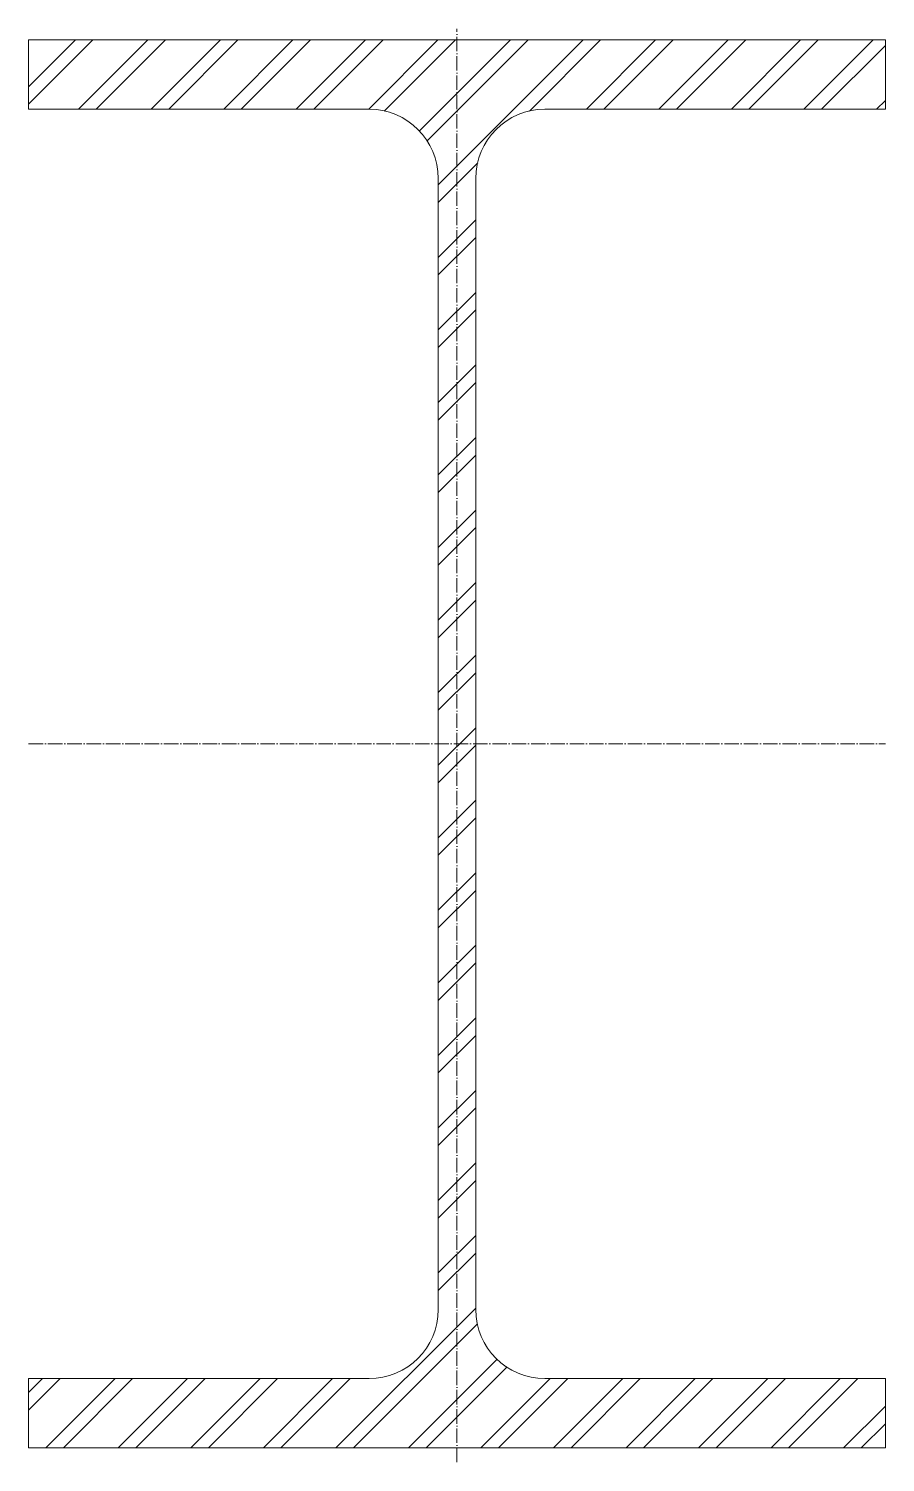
# Model space of a CAD drawing. Header units: metres. Extents: x -149 to 149, y -249 to 248.
import ezdxf

# ---------------------------------------------------------------- set-up
doc = ezdxf.new("R2010")
doc.units = ezdxf.units.M
doc.linetypes.add('MV_hartlijn_staal', pattern=[6.6, 5, -0.8, 0, -0.8])
doc.layers.add('A-DETL-GENF', color=92, linetype='Continuous', lineweight=18)

# ---------------------------------------------------------------- blocks, each defined once
blk = doc.blocks.new('28 Staalprofielen DIN_DIE_DILl 2d - DIE50-4447738-00_0 Basismaterialen')
at = {"layer": 'A-DETL-GENF', "lineweight": 13}
h = blk.add_hatch(dxfattribs=at)
h.set_pattern_fill('FP_518', color=256, style=0, pattern_type=2)
h.set_pattern_definition([(225, (-311.269, 4132.392), (12.57236, -12.57236), []), (225, (-311.269, 4113.342), (12.57236, -12.57236), [])])
h.paths.add_polyline_path([(-148.5, 244), (-148.5, 220), (-30.5, 220), (-24.29, 219.18), (-18.5, 216.78), (-13.53, 212.97), (-9.72, 208), (-7.32, 202.21), (-6.5, 196), (-6.5, -196), (-7.32, -202.21), (-9.72, -208), (-13.53, -212.97), (-18.5, -216.78), (-24.29, -219.18), (-30.5, -220), (-148.5, -220), (-148.5, -244), (148.5, -244), (148.5, -220), (30.5, -220), (24.29, -219.18), (18.5, -216.78), (13.53, -212.97), (9.72, -208), (7.32, -202.21), (6.5, -196), (6.5, 196), (7.32, 202.21), (9.72, 208), (13.53, 212.97), (18.5, 216.78), (24.29, 219.18), (30.5, 220), (148.5, 220), (148.5, 244), (-2.7, 244)])
at = {"layer": 'A-DETL-GENF'}
for p, q in [((148.5, 244), (-148.5, 244)), ((-148.5, 244), (-148.5, 220)), ((148.5, 244), (-148.5, 244)), ((-148.5, 244), (-148.5, 220)), ((148.5, 220), (148.5, 244)), ((148.5, 244), (148.5, 220)), ((-148.5, 220), (-30.5, 220)), ((-148.5, 220), (-30.5, 220)), ((30.5, 220), (148.5, 220)), ((148.5, 220), (30.5, 220)), ((-6.5, 196), (-6.5, -196)), ((-6.5, -196), (-6.5, 196)), ((6.5, -196), (6.5, 196)), ((6.5, -196), (6.5, 196)), ((-30.5, -220), (-148.5, -220)), ((-148.5, -220), (-148.5, -244)), ((-148.5, -244), (-148.5, -220)), ((-148.5, -220), (-30.5, -220)), ((148.5, -220), (30.5, -220)), ((148.5, -220), (30.5, -220)), ((148.5, -244), (148.5, -220)), ((148.5, -244), (148.5, -220)), ((-148.5, -244), (148.5, -244)), ((148.5, -244), (-148.5, -244))]:
    blk.add_line(p, q, dxfattribs=at)
at = {"layer": 'A-DETL-GENF', "linetype": 'MV_hartlijn_staal', "lineweight": 13}
for p, q in [((0, -249), (0, 247.92)), ((-148.5, 0), (148.5, 0))]:
    blk.add_line(p, q, dxfattribs=at)
at = {"layer": 'A-DETL-GENF'}
for centre, start, end in [((-30.5, 196), 360, 90), ((-30.5, 196), 360, 90), ((30.5, 196), 90, 180), ((30.5, 196), 90, 180), ((-30.5, -196), 270, 360), ((-30.5, -196), 270, 0), ((30.5, -196), 180, 270), ((30.5, -196), 180, 270)]:
    blk.add_arc(centre, 24, start, end, dxfattribs=at)

msp = doc.modelspace()

# ---------------------------------------------------------------- block references
msp.add_blockref('28 Staalprofielen DIN_DIE_DILl 2d - DIE50-4447738-00_0 Basismaterialen', (0, 0))

doc.saveas('drawing.dxf')
